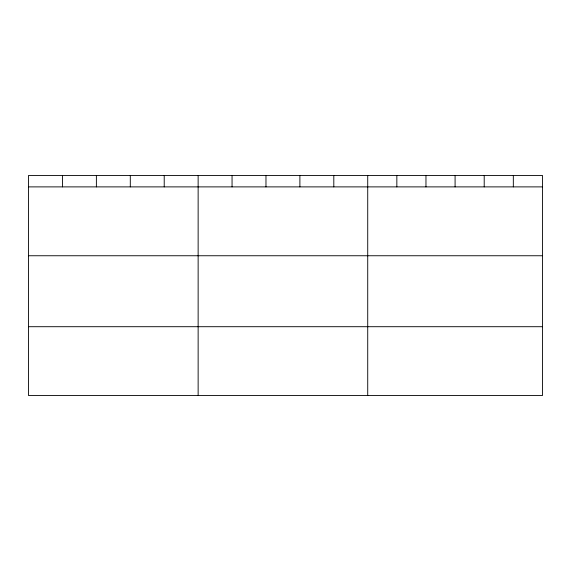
<?xml version="1.0" encoding="UTF-8"?>
<svg xmlns="http://www.w3.org/2000/svg" width="571" height="571" viewBox="0 0 571 571"><rect width="100%" height="100%" fill="white"/><g stroke="black" fill="none" stroke-linecap="round" stroke-linejoin="round"><path stroke-width="0.86" d="M542.45 255.751L542.45 175.433L28.55 175.433L28.55 395.567L542.45 395.567L542.45 255.751L28.55 255.751M28.55 186.888L542.45 186.888M28.55 326.705L542.45 326.705M513.329 175.433L513.329 186.888M484.208 175.433L484.208 186.888M455.087 175.433L455.087 186.888M425.966 175.433L425.966 186.888M396.845 175.433L396.845 186.888M367.724 175.433L367.724 395.567M333.807 175.433L333.807 186.888M299.889 175.433L299.889 186.888M265.972 175.433L265.972 186.888M232.054 175.433L232.054 186.888M198.137 175.433L198.137 395.567M164.22 175.433L164.22 186.888M130.302 175.433L130.302 186.888M96.385 175.433L96.385 186.888M62.467 175.433L62.467 186.888"/></g></svg>
